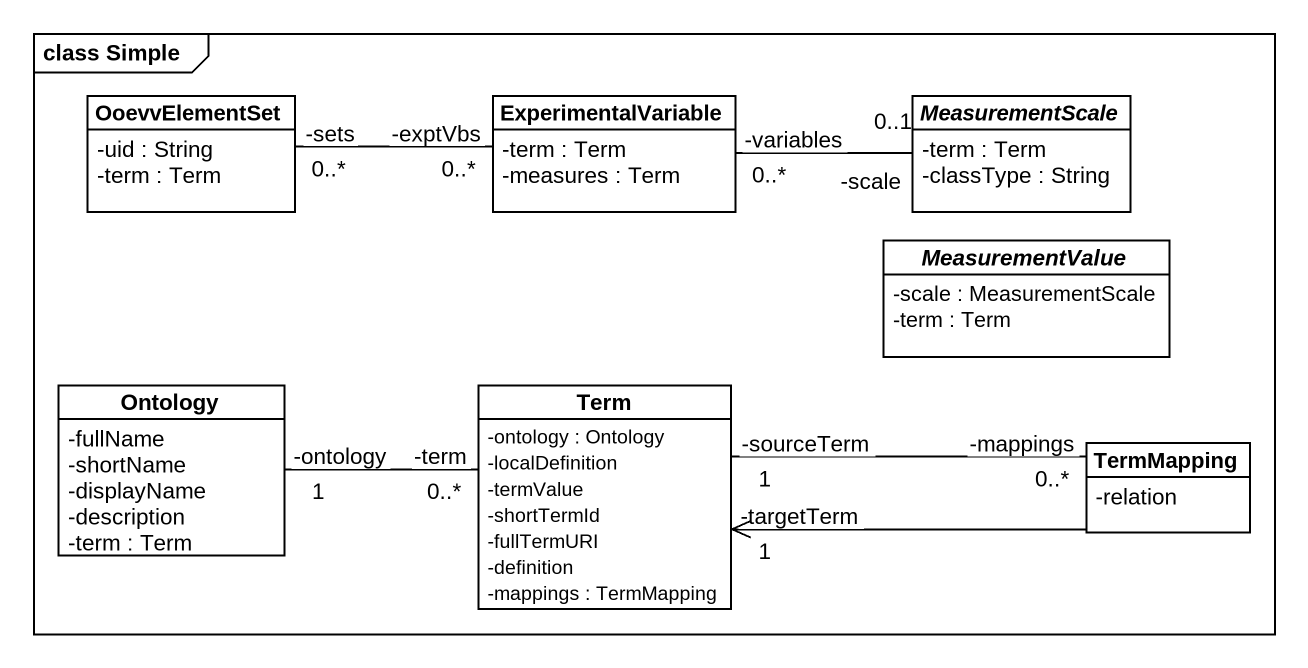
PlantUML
@startuml
mainframe class Simple
hide circle
hide empty members
skinparam classAttributeIconSize 0
class OoevvElementSet {
  -uid : String
  -term : Term
}
class ExperimentalVariable {
  -term : Term
  -measures : Term
}
abstract class MeasurementScale {
  -term : Term
  -classType : String
}
abstract class MeasurementValue {
  -scale : MeasurementScale
  -term : Term
}
class Ontology {
  -fullName
  -shortName
  -displayName
  -description
  -term : Term
}
class Term {
  -ontology : Ontology
  -localDefinition
  -termValue
  -shortTermId
  -fullTermURI
  -definition
  -mappings : TermMapping
}
class TermMapping {
  -relation
}
ExperimentalVariable "-exptVbs\n0..*" -left- "-sets\n0..*" OoevvElementSet
MeasurementScale "-scale\n0..1" -left- "-variables\n0..*" ExperimentalVariable
Ontology "-ontology\n1" -right- "-term\n0..*" Term
Term "-targetTerm\n1" <-right- TermMapping
TermMapping "-mappings\n0..*" -left- "-sourceTerm\n1" Term
@enduml
